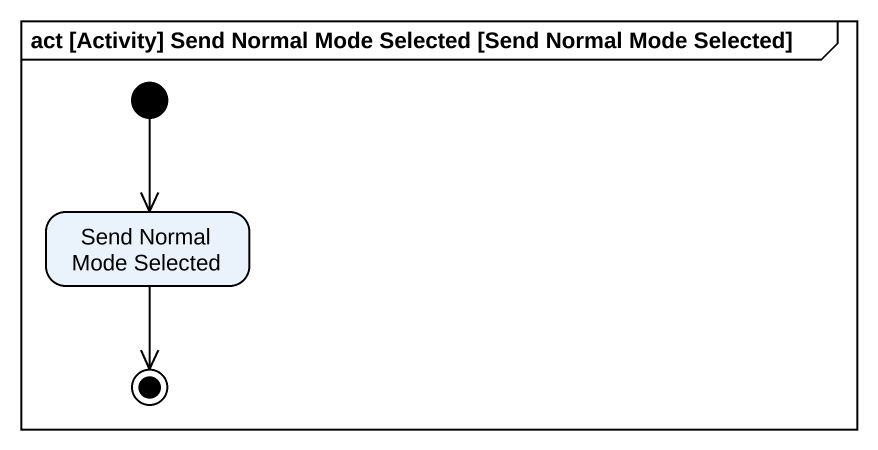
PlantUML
@startuml
mainframe act [Activity] Send Normal Mode Selected [Send Normal Mode Selected]
hide empty description
state "Send Normal Mode Selected" as Send_Normal_Mode_Selected
[*] --> Send_Normal_Mode_Selected
Send_Normal_Mode_Selected --> [*]
@enduml
